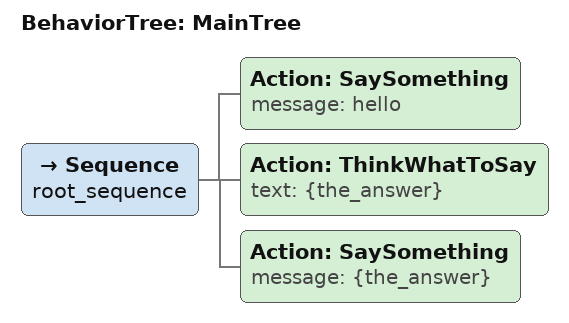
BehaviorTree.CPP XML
<root BTCPP_format="4" >
    <BehaviorTree ID="MainTree">
        <Sequence name="root_sequence">
            <Action ID="SaySomething" message="hello" />
            <Action ID="ThinkWhatToSay" text="{the_answer}"/>
            <Action ID="SaySomething" message="{the_answer}" />
        </Sequence>
    </BehaviorTree>
</root>
